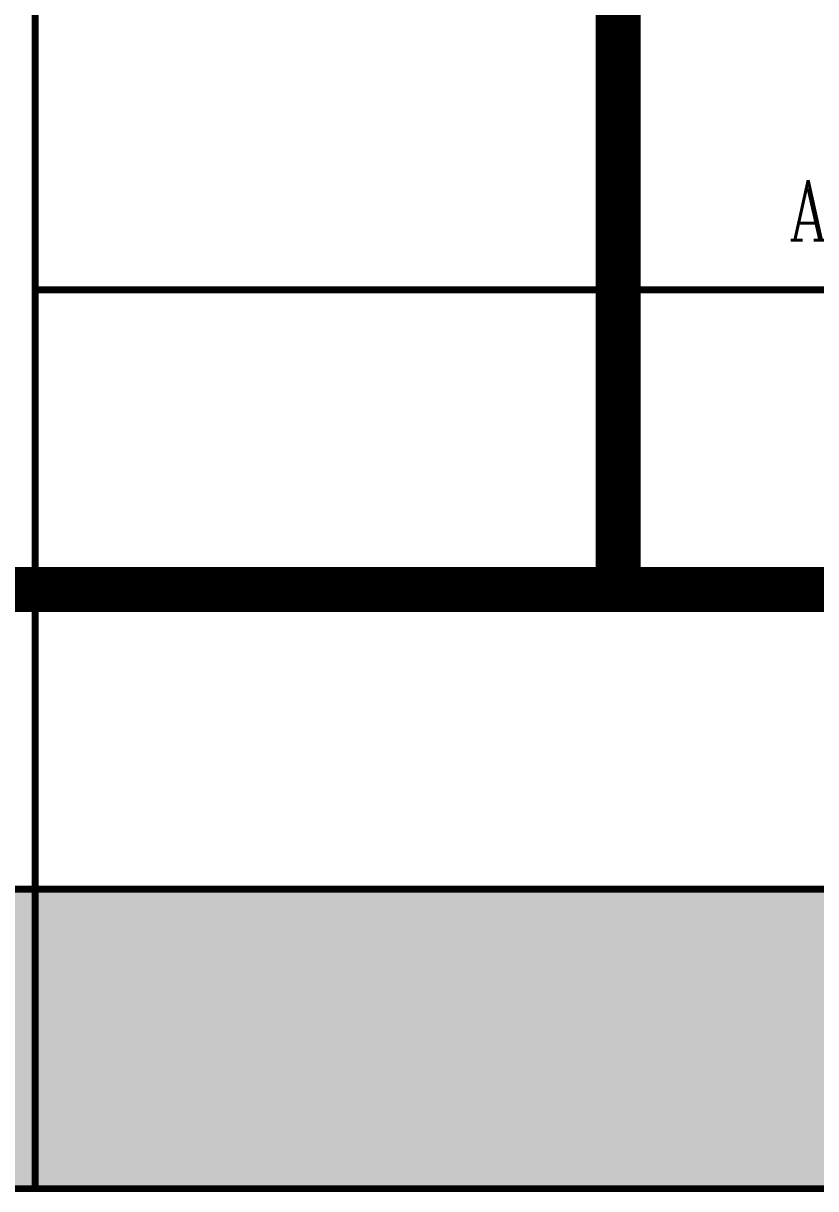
# Model space of a CAD drawing. Header units: millimetres. Extents: x -116965 to 323937, y 291661 to 566926.
# Drawn here: x -47836 to -47571.7, y 304837.4 to 305226.3 of the extents above; entities that cross this region are included whole.
import ezdxf

# ---------------------------------------------------------------- set-up
doc = ezdxf.new("R2010")
doc.units = ezdxf.units.MM
doc.layers.get('0').update_dxf_attribs({"lineweight": 18})
doc.layers.add('C00-00-00', color=7, linetype='Continuous')
doc.layers.add('C34-3A-40', color=7, linetype='Continuous', true_color=0x343a40)
doc.layers.add('C62-64-69', color=7, linetype='Continuous', true_color=0x626469)
doc.styles.add('hw_Block', font='complex.shx', dxfattribs={"width": 0.75})

msp = doc.modelspace()

# ---------------------------------------------------------------- hatches: boundary and pattern name
at = {"layer": 'C34-3A-40'}
h = msp.add_hatch(color=256, dxfattribs=at)
h.dxf.hatch_style = 2
h.paths.add_polyline_path([(-48031.960346, 304937.340052), (-47831.988262, 304937.340052), (-47831.988262, 304837.354008), (-48031.960346, 304837.354008)])
h = msp.add_hatch(color=256, dxfattribs=at)
h.dxf.hatch_style = 2
h.paths.add_polyline_path([(-47831.988262, 304937.340052), (-47132.085971, 304937.340052), (-47132.085971, 304837.354008), (-47831.988262, 304837.354008)])
at = {"layer": 'C62-64-69'}
h = msp.add_hatch(color=256, dxfattribs=at)
h.dxf.hatch_style = 2
h.paths.add_polyline_path([(-47831.988262, 304928.341308), (-47799.992731, 304928.341308), (-47799.992731, 304921.342283), (-47831.988262, 304921.342283)])
h = msp.add_hatch(color=256, dxfattribs=at)
h.dxf.hatch_style = 2
h.paths.add_polyline_path([(-47799.992731, 304928.341308), (-47767.997196, 304928.341308), (-47767.997196, 304921.342283), (-47799.992731, 304921.342283)])
h = msp.add_hatch(color=256, dxfattribs=at)
h.dxf.hatch_style = 2
h.paths.add_polyline_path([(-47799.992731, 304928.341308), (-47767.997196, 304928.341308), (-47767.997196, 304921.342283), (-47799.992731, 304921.342283)])
h = msp.add_hatch(color=256, dxfattribs=at)
h.dxf.hatch_style = 2
h.paths.add_polyline_path([(-47767.997196, 304928.341308), (-47736.001662, 304928.341308), (-47736.001662, 304921.342283), (-47767.997196, 304921.342283)])
h = msp.add_hatch(color=256, dxfattribs=at)
h.dxf.hatch_style = 2
h.paths.add_polyline_path([(-47767.997196, 304928.341308), (-47736.001662, 304928.341308), (-47736.001662, 304921.342283), (-47767.997196, 304921.342283)])
h = msp.add_hatch(color=256, dxfattribs=at)
h.dxf.hatch_style = 2
h.paths.add_polyline_path([(-47736.001662, 304928.341308), (-47704.006131, 304928.341308), (-47704.006131, 304921.342283), (-47736.001662, 304921.342283)])
h = msp.add_hatch(color=256, dxfattribs=at)
h.dxf.hatch_style = 2
h.paths.add_polyline_path([(-47704.006131, 304928.341308), (-47672.010596, 304928.341308), (-47672.010596, 304921.342283), (-47704.006131, 304921.342283)])
h = msp.add_hatch(color=256, dxfattribs=at)
h.dxf.hatch_style = 2
h.paths.add_polyline_path([(-47704.006131, 304928.341308), (-47672.010596, 304928.341308), (-47672.010596, 304921.342283), (-47704.006131, 304921.342283)])
h = msp.add_hatch(color=256, dxfattribs=at)
h.dxf.hatch_style = 2
h.paths.add_polyline_path([(-47672.010596, 304928.341308), (-47640.015062, 304928.341308), (-47640.015062, 304921.342283), (-47672.010596, 304921.342283)])
h = msp.add_hatch(color=256, dxfattribs=at)
h.dxf.hatch_style = 2
h.paths.add_polyline_path([(-47672.010596, 304928.341308), (-47640.015062, 304928.341308), (-47640.015062, 304921.342283), (-47672.010596, 304921.342283)])
h = msp.add_hatch(color=256, dxfattribs=at)
h.dxf.hatch_style = 2
h.paths.add_polyline_path([(-47640.015062, 304928.341308), (-47608.019531, 304928.341308), (-47608.019531, 304921.342283), (-47640.015062, 304921.342283)])
h = msp.add_hatch(color=256, dxfattribs=at)
h.dxf.hatch_style = 2
h.paths.add_polyline_path([(-47640.015062, 304928.341308), (-47608.019531, 304928.341308), (-47608.019531, 304921.342283), (-47640.015062, 304921.342283)])
h = msp.add_hatch(color=256, dxfattribs=at)
h.dxf.hatch_style = 2
h.paths.add_polyline_path([(-47608.019531, 304928.341308), (-47576.023996, 304928.341308), (-47576.023996, 304921.342283), (-47608.019531, 304921.342283)])
h = msp.add_hatch(color=256, dxfattribs=at)
h.dxf.hatch_style = 2
h.paths.add_polyline_path([(-47608.019531, 304928.341308), (-47576.023996, 304928.341308), (-47576.023996, 304921.342283), (-47608.019531, 304921.342283)])
h = msp.add_hatch(color=256, dxfattribs=at)
h.dxf.hatch_style = 2
h.paths.add_polyline_path([(-47576.023996, 304928.341308), (-47544.028462, 304928.341308), (-47544.028462, 304921.342283), (-47576.023996, 304921.342283)])
h = msp.add_hatch(color=256, dxfattribs=at)
h.dxf.hatch_style = 2
h.paths.add_polyline_path([(-47831.988262, 304921.342283), (-47799.992731, 304921.342283), (-47799.992731, 304919.342564), (-47831.988262, 304919.342564)])
h = msp.add_hatch(color=256, dxfattribs=at)
h.dxf.hatch_style = 2
h.paths.add_polyline_path([(-47831.988262, 304919.342564), (-47799.992731, 304919.342564), (-47799.992731, 304912.343539), (-47831.988262, 304912.343539)])
h = msp.add_hatch(color=256, dxfattribs=at)
h.dxf.hatch_style = 2
h.paths.add_polyline_path([(-47799.992731, 304921.342283), (-47767.997196, 304921.342283), (-47767.997196, 304919.342564), (-47799.992731, 304919.342564)])
h = msp.add_hatch(color=256, dxfattribs=at)
h.dxf.hatch_style = 2
h.paths.add_polyline_path([(-47799.992731, 304921.342283), (-47767.997196, 304921.342283), (-47767.997196, 304919.342564), (-47799.992731, 304919.342564)])
h = msp.add_hatch(color=256, dxfattribs=at)
h.dxf.hatch_style = 2
h.paths.add_polyline_path([(-47799.992731, 304919.342564), (-47767.997196, 304919.342564), (-47767.997196, 304912.343539), (-47799.992731, 304912.343539)])
h = msp.add_hatch(color=256, dxfattribs=at)
h.dxf.hatch_style = 2
h.paths.add_polyline_path([(-47799.992731, 304919.342564), (-47767.997196, 304919.342564), (-47767.997196, 304912.343539), (-47799.992731, 304912.343539)])
h = msp.add_hatch(color=256, dxfattribs=at)
h.dxf.hatch_style = 2
h.paths.add_polyline_path([(-47767.997196, 304921.342283), (-47736.001662, 304921.342283), (-47736.001662, 304919.342564), (-47767.997196, 304919.342564)])
h = msp.add_hatch(color=256, dxfattribs=at)
h.dxf.hatch_style = 2
h.paths.add_polyline_path([(-47767.997196, 304921.342283), (-47736.001662, 304921.342283), (-47736.001662, 304919.342564), (-47767.997196, 304919.342564)])
h = msp.add_hatch(color=256, dxfattribs=at)
h.dxf.hatch_style = 2
h.paths.add_polyline_path([(-47767.997196, 304919.342564), (-47736.001662, 304919.342564), (-47736.001662, 304912.343539), (-47767.997196, 304912.343539)])
h = msp.add_hatch(color=256, dxfattribs=at)
h.dxf.hatch_style = 2
h.paths.add_polyline_path([(-47767.997196, 304919.342564), (-47736.001662, 304919.342564), (-47736.001662, 304912.343539), (-47767.997196, 304912.343539)])
h = msp.add_hatch(color=256, dxfattribs=at)
h.dxf.hatch_style = 2
h.paths.add_polyline_path([(-47736.001662, 304921.342283), (-47704.006131, 304921.342283), (-47704.006131, 304919.342564), (-47736.001662, 304919.342564)])
h = msp.add_hatch(color=256, dxfattribs=at)
h.dxf.hatch_style = 2
h.paths.add_polyline_path([(-47736.001662, 304919.342564), (-47704.006131, 304919.342564), (-47704.006131, 304912.343539), (-47736.001662, 304912.343539)])
h = msp.add_hatch(color=256, dxfattribs=at)
h.dxf.hatch_style = 2
h.paths.add_polyline_path([(-47704.006131, 304921.342283), (-47672.010596, 304921.342283), (-47672.010596, 304919.342564), (-47704.006131, 304919.342564)])
h = msp.add_hatch(color=256, dxfattribs=at)
h.dxf.hatch_style = 2
h.paths.add_polyline_path([(-47704.006131, 304921.342283), (-47672.010596, 304921.342283), (-47672.010596, 304919.342564), (-47704.006131, 304919.342564)])
h = msp.add_hatch(color=256, dxfattribs=at)
h.dxf.hatch_style = 2
h.paths.add_polyline_path([(-47704.006131, 304919.342564), (-47672.010596, 304919.342564), (-47672.010596, 304912.343539), (-47704.006131, 304912.343539)])
h = msp.add_hatch(color=256, dxfattribs=at)
h.dxf.hatch_style = 2
h.paths.add_polyline_path([(-47704.006131, 304919.342564), (-47672.010596, 304919.342564), (-47672.010596, 304912.343539), (-47704.006131, 304912.343539)])
h = msp.add_hatch(color=256, dxfattribs=at)
h.dxf.hatch_style = 2
h.paths.add_polyline_path([(-47672.010596, 304921.342283), (-47640.015062, 304921.342283), (-47640.015062, 304919.342564), (-47672.010596, 304919.342564)])
h = msp.add_hatch(color=256, dxfattribs=at)
h.dxf.hatch_style = 2
h.paths.add_polyline_path([(-47672.010596, 304921.342283), (-47640.015062, 304921.342283), (-47640.015062, 304919.342564), (-47672.010596, 304919.342564)])
h = msp.add_hatch(color=256, dxfattribs=at)
h.dxf.hatch_style = 2
h.paths.add_polyline_path([(-47672.010596, 304919.342564), (-47640.015062, 304919.342564), (-47640.015062, 304912.343539), (-47672.010596, 304912.343539)])
h = msp.add_hatch(color=256, dxfattribs=at)
h.dxf.hatch_style = 2
h.paths.add_polyline_path([(-47672.010596, 304919.342564), (-47640.015062, 304919.342564), (-47640.015062, 304912.343539), (-47672.010596, 304912.343539)])
h = msp.add_hatch(color=256, dxfattribs=at)
h.dxf.hatch_style = 2
h.paths.add_polyline_path([(-47640.015062, 304921.342283), (-47608.019531, 304921.342283), (-47608.019531, 304919.342564), (-47640.015062, 304919.342564)])
h = msp.add_hatch(color=256, dxfattribs=at)
h.dxf.hatch_style = 2
h.paths.add_polyline_path([(-47640.015062, 304921.342283), (-47608.019531, 304921.342283), (-47608.019531, 304919.342564), (-47640.015062, 304919.342564)])
h = msp.add_hatch(color=256, dxfattribs=at)
h.dxf.hatch_style = 2
h.paths.add_polyline_path([(-47640.015062, 304919.342564), (-47608.019531, 304919.342564), (-47608.019531, 304912.343539), (-47640.015062, 304912.343539)])
h = msp.add_hatch(color=256, dxfattribs=at)
h.dxf.hatch_style = 2
h.paths.add_polyline_path([(-47640.015062, 304919.342564), (-47608.019531, 304919.342564), (-47608.019531, 304912.343539), (-47640.015062, 304912.343539)])
h = msp.add_hatch(color=256, dxfattribs=at)
h.dxf.hatch_style = 2
h.paths.add_polyline_path([(-47608.019531, 304921.342283), (-47576.023996, 304921.342283), (-47576.023996, 304919.342564), (-47608.019531, 304919.342564)])
h = msp.add_hatch(color=256, dxfattribs=at)
h.dxf.hatch_style = 2
h.paths.add_polyline_path([(-47608.019531, 304921.342283), (-47576.023996, 304921.342283), (-47576.023996, 304919.342564), (-47608.019531, 304919.342564)])
h = msp.add_hatch(color=256, dxfattribs=at)
h.dxf.hatch_style = 2
h.paths.add_polyline_path([(-47608.019531, 304919.342564), (-47576.023996, 304919.342564), (-47576.023996, 304912.343539), (-47608.019531, 304912.343539)])
h = msp.add_hatch(color=256, dxfattribs=at)
h.dxf.hatch_style = 2
h.paths.add_polyline_path([(-47608.019531, 304919.342564), (-47576.023996, 304919.342564), (-47576.023996, 304912.343539), (-47608.019531, 304912.343539)])
h = msp.add_hatch(color=256, dxfattribs=at)
h.dxf.hatch_style = 2
h.paths.add_polyline_path([(-47576.023996, 304921.342283), (-47544.028462, 304921.342283), (-47544.028462, 304919.342564), (-47576.023996, 304919.342564)])
h = msp.add_hatch(color=256, dxfattribs=at)
h.dxf.hatch_style = 2
h.paths.add_polyline_path([(-47576.023996, 304919.342564), (-47544.028462, 304919.342564), (-47544.028462, 304912.343539), (-47576.023996, 304912.343539)])
h = msp.add_hatch(color=256, dxfattribs=at)
h.dxf.hatch_style = 2
h.paths.add_polyline_path([(-47831.988262, 304912.343539), (-47799.992731, 304912.343539), (-47799.992731, 304910.34382), (-47831.988262, 304910.34382)])
h = msp.add_hatch(color=256, dxfattribs=at)
h.dxf.hatch_style = 2
h.paths.add_polyline_path([(-47831.988262, 304910.34382), (-47799.992731, 304910.34382), (-47799.992731, 304903.344795), (-47831.988262, 304903.344795)])
h = msp.add_hatch(color=256, dxfattribs=at)
h.dxf.hatch_style = 2
h.paths.add_polyline_path([(-47799.992731, 304912.343539), (-47767.997196, 304912.343539), (-47767.997196, 304910.34382), (-47799.992731, 304910.34382)])
h = msp.add_hatch(color=256, dxfattribs=at)
h.dxf.hatch_style = 2
h.paths.add_polyline_path([(-47799.992731, 304912.343539), (-47767.997196, 304912.343539), (-47767.997196, 304910.34382), (-47799.992731, 304910.34382)])
h = msp.add_hatch(color=256, dxfattribs=at)
h.dxf.hatch_style = 2
h.paths.add_polyline_path([(-47799.992731, 304910.34382), (-47767.997196, 304910.34382), (-47767.997196, 304903.344795), (-47799.992731, 304903.344795)])
h = msp.add_hatch(color=256, dxfattribs=at)
h.dxf.hatch_style = 2
h.paths.add_polyline_path([(-47799.992731, 304910.34382), (-47767.997196, 304910.34382), (-47767.997196, 304903.344795), (-47799.992731, 304903.344795)])
h = msp.add_hatch(color=256, dxfattribs=at)
h.dxf.hatch_style = 2
h.paths.add_polyline_path([(-47767.997196, 304912.343539), (-47736.001662, 304912.343539), (-47736.001662, 304910.34382), (-47767.997196, 304910.34382)])
h = msp.add_hatch(color=256, dxfattribs=at)
h.dxf.hatch_style = 2
h.paths.add_polyline_path([(-47767.997196, 304912.343539), (-47736.001662, 304912.343539), (-47736.001662, 304910.34382), (-47767.997196, 304910.34382)])
h = msp.add_hatch(color=256, dxfattribs=at)
h.dxf.hatch_style = 2
h.paths.add_polyline_path([(-47767.997196, 304910.34382), (-47736.001662, 304910.34382), (-47736.001662, 304903.344795), (-47767.997196, 304903.344795)])
h = msp.add_hatch(color=256, dxfattribs=at)
h.dxf.hatch_style = 2
h.paths.add_polyline_path([(-47767.997196, 304910.34382), (-47736.001662, 304910.34382), (-47736.001662, 304903.344795), (-47767.997196, 304903.344795)])
h = msp.add_hatch(color=256, dxfattribs=at)
h.dxf.hatch_style = 2
h.paths.add_polyline_path([(-47736.001662, 304912.343539), (-47704.006131, 304912.343539), (-47704.006131, 304910.34382), (-47736.001662, 304910.34382)])
h = msp.add_hatch(color=256, dxfattribs=at)
h.dxf.hatch_style = 2
h.paths.add_polyline_path([(-47736.001662, 304910.34382), (-47704.006131, 304910.34382), (-47704.006131, 304903.344795), (-47736.001662, 304903.344795)])
h = msp.add_hatch(color=256, dxfattribs=at)
h.dxf.hatch_style = 2
h.paths.add_polyline_path([(-47704.006131, 304912.343539), (-47672.010596, 304912.343539), (-47672.010596, 304910.34382), (-47704.006131, 304910.34382)])
h = msp.add_hatch(color=256, dxfattribs=at)
h.dxf.hatch_style = 2
h.paths.add_polyline_path([(-47704.006131, 304912.343539), (-47672.010596, 304912.343539), (-47672.010596, 304910.34382), (-47704.006131, 304910.34382)])
h = msp.add_hatch(color=256, dxfattribs=at)
h.dxf.hatch_style = 2
h.paths.add_polyline_path([(-47704.006131, 304910.34382), (-47672.010596, 304910.34382), (-47672.010596, 304903.344795), (-47704.006131, 304903.344795)])
h = msp.add_hatch(color=256, dxfattribs=at)
h.dxf.hatch_style = 2
h.paths.add_polyline_path([(-47704.006131, 304910.34382), (-47672.010596, 304910.34382), (-47672.010596, 304903.344795), (-47704.006131, 304903.344795)])
h = msp.add_hatch(color=256, dxfattribs=at)
h.dxf.hatch_style = 2
h.paths.add_polyline_path([(-47672.010596, 304912.343539), (-47640.015062, 304912.343539), (-47640.015062, 304910.34382), (-47672.010596, 304910.34382)])
h = msp.add_hatch(color=256, dxfattribs=at)
h.dxf.hatch_style = 2
h.paths.add_polyline_path([(-47672.010596, 304912.343539), (-47640.015062, 304912.343539), (-47640.015062, 304910.34382), (-47672.010596, 304910.34382)])
h = msp.add_hatch(color=256, dxfattribs=at)
h.dxf.hatch_style = 2
h.paths.add_polyline_path([(-47672.010596, 304910.34382), (-47640.015062, 304910.34382), (-47640.015062, 304903.344795), (-47672.010596, 304903.344795)])
h = msp.add_hatch(color=256, dxfattribs=at)
h.dxf.hatch_style = 2
h.paths.add_polyline_path([(-47672.010596, 304910.34382), (-47640.015062, 304910.34382), (-47640.015062, 304903.344795), (-47672.010596, 304903.344795)])
h = msp.add_hatch(color=256, dxfattribs=at)
h.dxf.hatch_style = 2
h.paths.add_polyline_path([(-47640.015062, 304912.343539), (-47608.019531, 304912.343539), (-47608.019531, 304910.34382), (-47640.015062, 304910.34382)])
h = msp.add_hatch(color=256, dxfattribs=at)
h.dxf.hatch_style = 2
h.paths.add_polyline_path([(-47640.015062, 304912.343539), (-47608.019531, 304912.343539), (-47608.019531, 304910.34382), (-47640.015062, 304910.34382)])
h = msp.add_hatch(color=256, dxfattribs=at)
h.dxf.hatch_style = 2
h.paths.add_polyline_path([(-47640.015062, 304910.34382), (-47608.019531, 304910.34382), (-47608.019531, 304903.344795), (-47640.015062, 304903.344795)])
h = msp.add_hatch(color=256, dxfattribs=at)
h.dxf.hatch_style = 2
h.paths.add_polyline_path([(-47640.015062, 304910.34382), (-47608.019531, 304910.34382), (-47608.019531, 304903.344795), (-47640.015062, 304903.344795)])
h = msp.add_hatch(color=256, dxfattribs=at)
h.dxf.hatch_style = 2
h.paths.add_polyline_path([(-47608.019531, 304912.343539), (-47576.023996, 304912.343539), (-47576.023996, 304910.34382), (-47608.019531, 304910.34382)])
h = msp.add_hatch(color=256, dxfattribs=at)
h.dxf.hatch_style = 2
h.paths.add_polyline_path([(-47608.019531, 304912.343539), (-47576.023996, 304912.343539), (-47576.023996, 304910.34382), (-47608.019531, 304910.34382)])
h = msp.add_hatch(color=256, dxfattribs=at)
h.dxf.hatch_style = 2
h.paths.add_polyline_path([(-47608.019531, 304910.34382), (-47576.023996, 304910.34382), (-47576.023996, 304903.344795), (-47608.019531, 304903.344795)])
h = msp.add_hatch(color=256, dxfattribs=at)
h.dxf.hatch_style = 2
h.paths.add_polyline_path([(-47608.019531, 304910.34382), (-47576.023996, 304910.34382), (-47576.023996, 304903.344795), (-47608.019531, 304903.344795)])
h = msp.add_hatch(color=256, dxfattribs=at)
h.dxf.hatch_style = 2
h.paths.add_polyline_path([(-47576.023996, 304912.343539), (-47544.028462, 304912.343539), (-47544.028462, 304910.34382), (-47576.023996, 304910.34382)])
h = msp.add_hatch(color=256, dxfattribs=at)
h.dxf.hatch_style = 2
h.paths.add_polyline_path([(-47576.023996, 304910.34382), (-47544.028462, 304910.34382), (-47544.028462, 304903.344795), (-47576.023996, 304903.344795)])
h = msp.add_hatch(color=256, dxfattribs=at)
h.dxf.hatch_style = 2
h.paths.add_polyline_path([(-47831.988262, 304903.344795), (-47799.992731, 304903.344795), (-47799.992731, 304901.345077), (-47831.988262, 304901.345077)])
h = msp.add_hatch(color=256, dxfattribs=at)
h.dxf.hatch_style = 2
h.paths.add_polyline_path([(-47799.992731, 304903.344795), (-47767.997196, 304903.344795), (-47767.997196, 304901.345077), (-47799.992731, 304901.345077)])
h = msp.add_hatch(color=256, dxfattribs=at)
h.dxf.hatch_style = 2
h.paths.add_polyline_path([(-47799.992731, 304903.344795), (-47767.997196, 304903.344795), (-47767.997196, 304901.345077), (-47799.992731, 304901.345077)])
h = msp.add_hatch(color=256, dxfattribs=at)
h.dxf.hatch_style = 2
h.paths.add_polyline_path([(-47767.997196, 304903.344795), (-47736.001662, 304903.344795), (-47736.001662, 304901.345077), (-47767.997196, 304901.345077)])
h = msp.add_hatch(color=256, dxfattribs=at)
h.dxf.hatch_style = 2
h.paths.add_polyline_path([(-47767.997196, 304903.344795), (-47736.001662, 304903.344795), (-47736.001662, 304901.345077), (-47767.997196, 304901.345077)])
h = msp.add_hatch(color=256, dxfattribs=at)
h.dxf.hatch_style = 2
h.paths.add_polyline_path([(-47736.001662, 304903.344795), (-47704.006131, 304903.344795), (-47704.006131, 304901.345077), (-47736.001662, 304901.345077)])
h = msp.add_hatch(color=256, dxfattribs=at)
h.dxf.hatch_style = 2
h.paths.add_polyline_path([(-47704.006131, 304903.344795), (-47672.010596, 304903.344795), (-47672.010596, 304901.345077), (-47704.006131, 304901.345077)])
h = msp.add_hatch(color=256, dxfattribs=at)
h.dxf.hatch_style = 2
h.paths.add_polyline_path([(-47704.006131, 304903.344795), (-47672.010596, 304903.344795), (-47672.010596, 304901.345077), (-47704.006131, 304901.345077)])
h = msp.add_hatch(color=256, dxfattribs=at)
h.dxf.hatch_style = 2
h.paths.add_polyline_path([(-47672.010596, 304903.344795), (-47640.015062, 304903.344795), (-47640.015062, 304901.345077), (-47672.010596, 304901.345077)])
h = msp.add_hatch(color=256, dxfattribs=at)
h.dxf.hatch_style = 2
h.paths.add_polyline_path([(-47672.010596, 304903.344795), (-47640.015062, 304903.344795), (-47640.015062, 304901.345077), (-47672.010596, 304901.345077)])
h = msp.add_hatch(color=256, dxfattribs=at)
h.dxf.hatch_style = 2
h.paths.add_polyline_path([(-47640.015062, 304903.344795), (-47608.019531, 304903.344795), (-47608.019531, 304901.345077), (-47640.015062, 304901.345077)])
h = msp.add_hatch(color=256, dxfattribs=at)
h.dxf.hatch_style = 2
h.paths.add_polyline_path([(-47640.015062, 304903.344795), (-47608.019531, 304903.344795), (-47608.019531, 304901.345077), (-47640.015062, 304901.345077)])
h = msp.add_hatch(color=256, dxfattribs=at)
h.dxf.hatch_style = 2
h.paths.add_polyline_path([(-47608.019531, 304903.344795), (-47576.023996, 304903.344795), (-47576.023996, 304901.345077), (-47608.019531, 304901.345077)])
h = msp.add_hatch(color=256, dxfattribs=at)
h.dxf.hatch_style = 2
h.paths.add_polyline_path([(-47608.019531, 304903.344795), (-47576.023996, 304903.344795), (-47576.023996, 304901.345077), (-47608.019531, 304901.345077)])
h = msp.add_hatch(color=256, dxfattribs=at)
h.dxf.hatch_style = 2
h.paths.add_polyline_path([(-47576.023996, 304903.344795), (-47544.028462, 304903.344795), (-47544.028462, 304901.345077), (-47576.023996, 304901.345077)])
h = msp.add_hatch(color=256, dxfattribs=at)
h.dxf.hatch_style = 2
h.paths.add_polyline_path([(-47831.988262, 304901.345077), (-47799.992731, 304901.345077), (-47799.992731, 304894.346051), (-47831.988262, 304894.346051)])
h = msp.add_hatch(color=256, dxfattribs=at)
h.dxf.hatch_style = 2
h.paths.add_polyline_path([(-47799.992731, 304901.345077), (-47767.997196, 304901.345077), (-47767.997196, 304894.346051), (-47799.992731, 304894.346051)])
h = msp.add_hatch(color=256, dxfattribs=at)
h.dxf.hatch_style = 2
h.paths.add_polyline_path([(-47799.992731, 304901.345077), (-47767.997196, 304901.345077), (-47767.997196, 304894.346051), (-47799.992731, 304894.346051)])
h = msp.add_hatch(color=256, dxfattribs=at)
h.dxf.hatch_style = 2
h.paths.add_polyline_path([(-47767.997196, 304901.345077), (-47736.001662, 304901.345077), (-47736.001662, 304894.346051), (-47767.997196, 304894.346051)])
h = msp.add_hatch(color=256, dxfattribs=at)
h.dxf.hatch_style = 2
h.paths.add_polyline_path([(-47767.997196, 304901.345077), (-47736.001662, 304901.345077), (-47736.001662, 304894.346051), (-47767.997196, 304894.346051)])
h = msp.add_hatch(color=256, dxfattribs=at)
h.dxf.hatch_style = 2
h.paths.add_polyline_path([(-47736.001662, 304901.345077), (-47704.006131, 304901.345077), (-47704.006131, 304894.346051), (-47736.001662, 304894.346051)])
h = msp.add_hatch(color=256, dxfattribs=at)
h.dxf.hatch_style = 2
h.paths.add_polyline_path([(-47704.006131, 304901.345077), (-47672.010596, 304901.345077), (-47672.010596, 304894.346051), (-47704.006131, 304894.346051)])
h = msp.add_hatch(color=256, dxfattribs=at)
h.dxf.hatch_style = 2
h.paths.add_polyline_path([(-47704.006131, 304901.345077), (-47672.010596, 304901.345077), (-47672.010596, 304894.346051), (-47704.006131, 304894.346051)])
h = msp.add_hatch(color=256, dxfattribs=at)
h.dxf.hatch_style = 2
h.paths.add_polyline_path([(-47672.010596, 304901.345077), (-47640.015062, 304901.345077), (-47640.015062, 304894.346051), (-47672.010596, 304894.346051)])
h = msp.add_hatch(color=256, dxfattribs=at)
h.dxf.hatch_style = 2
h.paths.add_polyline_path([(-47672.010596, 304901.345077), (-47640.015062, 304901.345077), (-47640.015062, 304894.346051), (-47672.010596, 304894.346051)])
h = msp.add_hatch(color=256, dxfattribs=at)
h.dxf.hatch_style = 2
h.paths.add_polyline_path([(-47640.015062, 304901.345077), (-47608.019531, 304901.345077), (-47608.019531, 304894.346051), (-47640.015062, 304894.346051)])
h = msp.add_hatch(color=256, dxfattribs=at)
h.dxf.hatch_style = 2
h.paths.add_polyline_path([(-47640.015062, 304901.345077), (-47608.019531, 304901.345077), (-47608.019531, 304894.346051), (-47640.015062, 304894.346051)])
h = msp.add_hatch(color=256, dxfattribs=at)
h.dxf.hatch_style = 2
h.paths.add_polyline_path([(-47608.019531, 304901.345077), (-47576.023996, 304901.345077), (-47576.023996, 304894.346051), (-47608.019531, 304894.346051)])
h = msp.add_hatch(color=256, dxfattribs=at)
h.dxf.hatch_style = 2
h.paths.add_polyline_path([(-47608.019531, 304901.345077), (-47576.023996, 304901.345077), (-47576.023996, 304894.346051), (-47608.019531, 304894.346051)])
h = msp.add_hatch(color=256, dxfattribs=at)
h.dxf.hatch_style = 2
h.paths.add_polyline_path([(-47576.023996, 304901.345077), (-47544.028462, 304901.345077), (-47544.028462, 304894.346051), (-47576.023996, 304894.346051)])
h = msp.add_hatch(color=256, dxfattribs=at)
h.dxf.hatch_style = 2
h.paths.add_polyline_path([(-47831.988262, 304894.346051), (-47799.992731, 304894.346051), (-47799.992731, 304892.346333), (-47831.988262, 304892.346333)])
h = msp.add_hatch(color=256, dxfattribs=at)
h.dxf.hatch_style = 2
h.paths.add_polyline_path([(-47831.988262, 304892.346333), (-47799.992731, 304892.346333), (-47799.992731, 304885.347308), (-47831.988262, 304885.347308)])
h = msp.add_hatch(color=256, dxfattribs=at)
h.dxf.hatch_style = 2
h.paths.add_polyline_path([(-47799.992731, 304894.346051), (-47767.997196, 304894.346051), (-47767.997196, 304892.346333), (-47799.992731, 304892.346333)])
h = msp.add_hatch(color=256, dxfattribs=at)
h.dxf.hatch_style = 2
h.paths.add_polyline_path([(-47799.992731, 304894.346051), (-47767.997196, 304894.346051), (-47767.997196, 304892.346333), (-47799.992731, 304892.346333)])
h = msp.add_hatch(color=256, dxfattribs=at)
h.dxf.hatch_style = 2
h.paths.add_polyline_path([(-47799.992731, 304892.346333), (-47767.997196, 304892.346333), (-47767.997196, 304885.347308), (-47799.992731, 304885.347308)])
h = msp.add_hatch(color=256, dxfattribs=at)
h.dxf.hatch_style = 2
h.paths.add_polyline_path([(-47799.992731, 304892.346333), (-47767.997196, 304892.346333), (-47767.997196, 304885.347308), (-47799.992731, 304885.347308)])
h = msp.add_hatch(color=256, dxfattribs=at)
h.dxf.hatch_style = 2
h.paths.add_polyline_path([(-47767.997196, 304894.346051), (-47736.001662, 304894.346051), (-47736.001662, 304892.346333), (-47767.997196, 304892.346333)])
h = msp.add_hatch(color=256, dxfattribs=at)
h.dxf.hatch_style = 2
h.paths.add_polyline_path([(-47767.997196, 304894.346051), (-47736.001662, 304894.346051), (-47736.001662, 304892.346333), (-47767.997196, 304892.346333)])
h = msp.add_hatch(color=256, dxfattribs=at)
h.dxf.hatch_style = 2
h.paths.add_polyline_path([(-47767.997196, 304892.346333), (-47736.001662, 304892.346333), (-47736.001662, 304885.347308), (-47767.997196, 304885.347308)])
h = msp.add_hatch(color=256, dxfattribs=at)
h.dxf.hatch_style = 2
h.paths.add_polyline_path([(-47767.997196, 304892.346333), (-47736.001662, 304892.346333), (-47736.001662, 304885.347308), (-47767.997196, 304885.347308)])
h = msp.add_hatch(color=256, dxfattribs=at)
h.dxf.hatch_style = 2
h.paths.add_polyline_path([(-47736.001662, 304894.346051), (-47704.006131, 304894.346051), (-47704.006131, 304892.346333), (-47736.001662, 304892.346333)])
h = msp.add_hatch(color=256, dxfattribs=at)
h.dxf.hatch_style = 2
h.paths.add_polyline_path([(-47736.001662, 304892.346333), (-47704.006131, 304892.346333), (-47704.006131, 304885.347308), (-47736.001662, 304885.347308)])
h = msp.add_hatch(color=256, dxfattribs=at)
h.dxf.hatch_style = 2
h.paths.add_polyline_path([(-47704.006131, 304894.346051), (-47672.010596, 304894.346051), (-47672.010596, 304892.346333), (-47704.006131, 304892.346333)])
h = msp.add_hatch(color=256, dxfattribs=at)
h.dxf.hatch_style = 2
h.paths.add_polyline_path([(-47704.006131, 304894.346051), (-47672.010596, 304894.346051), (-47672.010596, 304892.346333), (-47704.006131, 304892.346333)])
h = msp.add_hatch(color=256, dxfattribs=at)
h.dxf.hatch_style = 2
h.paths.add_polyline_path([(-47704.006131, 304892.346333), (-47672.010596, 304892.346333), (-47672.010596, 304885.347308), (-47704.006131, 304885.347308)])
h = msp.add_hatch(color=256, dxfattribs=at)
h.dxf.hatch_style = 2
h.paths.add_polyline_path([(-47704.006131, 304892.346333), (-47672.010596, 304892.346333), (-47672.010596, 304885.347308), (-47704.006131, 304885.347308)])
h = msp.add_hatch(color=256, dxfattribs=at)
h.dxf.hatch_style = 2
h.paths.add_polyline_path([(-47672.010596, 304894.346051), (-47640.015062, 304894.346051), (-47640.015062, 304892.346333), (-47672.010596, 304892.346333)])
h = msp.add_hatch(color=256, dxfattribs=at)
h.dxf.hatch_style = 2
h.paths.add_polyline_path([(-47672.010596, 304894.346051), (-47640.015062, 304894.346051), (-47640.015062, 304892.346333), (-47672.010596, 304892.346333)])
h = msp.add_hatch(color=256, dxfattribs=at)
h.dxf.hatch_style = 2
h.paths.add_polyline_path([(-47672.010596, 304892.346333), (-47640.015062, 304892.346333), (-47640.015062, 304885.347308), (-47672.010596, 304885.347308)])
h = msp.add_hatch(color=256, dxfattribs=at)
h.dxf.hatch_style = 2
h.paths.add_polyline_path([(-47672.010596, 304892.346333), (-47640.015062, 304892.346333), (-47640.015062, 304885.347308), (-47672.010596, 304885.347308)])
h = msp.add_hatch(color=256, dxfattribs=at)
h.dxf.hatch_style = 2
h.paths.add_polyline_path([(-47640.015062, 304894.346051), (-47608.019531, 304894.346051), (-47608.019531, 304892.346333), (-47640.015062, 304892.346333)])
h = msp.add_hatch(color=256, dxfattribs=at)
h.dxf.hatch_style = 2
h.paths.add_polyline_path([(-47640.015062, 304894.346051), (-47608.019531, 304894.346051), (-47608.019531, 304892.346333), (-47640.015062, 304892.346333)])
h = msp.add_hatch(color=256, dxfattribs=at)
h.dxf.hatch_style = 2
h.paths.add_polyline_path([(-47640.015062, 304892.346333), (-47608.019531, 304892.346333), (-47608.019531, 304885.347308), (-47640.015062, 304885.347308)])
h = msp.add_hatch(color=256, dxfattribs=at)
h.dxf.hatch_style = 2
h.paths.add_polyline_path([(-47640.015062, 304892.346333), (-47608.019531, 304892.346333), (-47608.019531, 304885.347308), (-47640.015062, 304885.347308)])
h = msp.add_hatch(color=256, dxfattribs=at)
h.dxf.hatch_style = 2
h.paths.add_polyline_path([(-47608.019531, 304894.346051), (-47576.023996, 304894.346051), (-47576.023996, 304892.346333), (-47608.019531, 304892.346333)])
h = msp.add_hatch(color=256, dxfattribs=at)
h.dxf.hatch_style = 2
h.paths.add_polyline_path([(-47608.019531, 304894.346051), (-47576.023996, 304894.346051), (-47576.023996, 304892.346333), (-47608.019531, 304892.346333)])
h = msp.add_hatch(color=256, dxfattribs=at)
h.dxf.hatch_style = 2
h.paths.add_polyline_path([(-47608.019531, 304892.346333), (-47576.023996, 304892.346333), (-47576.023996, 304885.347308), (-47608.019531, 304885.347308)])
h = msp.add_hatch(color=256, dxfattribs=at)
h.dxf.hatch_style = 2
h.paths.add_polyline_path([(-47608.019531, 304892.346333), (-47576.023996, 304892.346333), (-47576.023996, 304885.347308), (-47608.019531, 304885.347308)])
h = msp.add_hatch(color=256, dxfattribs=at)
h.dxf.hatch_style = 2
h.paths.add_polyline_path([(-47576.023996, 304894.346051), (-47544.028462, 304894.346051), (-47544.028462, 304892.346333), (-47576.023996, 304892.346333)])
h = msp.add_hatch(color=256, dxfattribs=at)
h.dxf.hatch_style = 2
h.paths.add_polyline_path([(-47576.023996, 304892.346333), (-47544.028462, 304892.346333), (-47544.028462, 304885.347308), (-47576.023996, 304885.347308)])
h = msp.add_hatch(color=256, dxfattribs=at)
h.dxf.hatch_style = 2
h.paths.add_polyline_path([(-47831.988262, 304885.347308), (-47799.992731, 304885.347308), (-47799.992731, 304883.347589), (-47831.988262, 304883.347589)])
h = msp.add_hatch(color=256, dxfattribs=at)
h.dxf.hatch_style = 2
h.paths.add_polyline_path([(-47799.992731, 304885.347308), (-47767.997196, 304885.347308), (-47767.997196, 304883.347589), (-47799.992731, 304883.347589)])
h = msp.add_hatch(color=256, dxfattribs=at)
h.dxf.hatch_style = 2
h.paths.add_polyline_path([(-47799.992731, 304885.347308), (-47767.997196, 304885.347308), (-47767.997196, 304883.347589), (-47799.992731, 304883.347589)])
h = msp.add_hatch(color=256, dxfattribs=at)
h.dxf.hatch_style = 2
h.paths.add_polyline_path([(-47767.997196, 304885.347308), (-47736.001662, 304885.347308), (-47736.001662, 304883.347589), (-47767.997196, 304883.347589)])
h = msp.add_hatch(color=256, dxfattribs=at)
h.dxf.hatch_style = 2
h.paths.add_polyline_path([(-47767.997196, 304885.347308), (-47736.001662, 304885.347308), (-47736.001662, 304883.347589), (-47767.997196, 304883.347589)])
h = msp.add_hatch(color=256, dxfattribs=at)
h.dxf.hatch_style = 2
h.paths.add_polyline_path([(-47736.001662, 304885.347308), (-47704.006131, 304885.347308), (-47704.006131, 304883.347589), (-47736.001662, 304883.347589)])
h = msp.add_hatch(color=256, dxfattribs=at)
h.dxf.hatch_style = 2
h.paths.add_polyline_path([(-47704.006131, 304885.347308), (-47672.010596, 304885.347308), (-47672.010596, 304883.347589), (-47704.006131, 304883.347589)])
h = msp.add_hatch(color=256, dxfattribs=at)
h.dxf.hatch_style = 2
h.paths.add_polyline_path([(-47704.006131, 304885.347308), (-47672.010596, 304885.347308), (-47672.010596, 304883.347589), (-47704.006131, 304883.347589)])
h = msp.add_hatch(color=256, dxfattribs=at)
h.dxf.hatch_style = 2
h.paths.add_polyline_path([(-47672.010596, 304885.347308), (-47640.015062, 304885.347308), (-47640.015062, 304883.347589), (-47672.010596, 304883.347589)])
h = msp.add_hatch(color=256, dxfattribs=at)
h.dxf.hatch_style = 2
h.paths.add_polyline_path([(-47672.010596, 304885.347308), (-47640.015062, 304885.347308), (-47640.015062, 304883.347589), (-47672.010596, 304883.347589)])
h = msp.add_hatch(color=256, dxfattribs=at)
h.dxf.hatch_style = 2
h.paths.add_polyline_path([(-47640.015062, 304885.347308), (-47608.019531, 304885.347308), (-47608.019531, 304883.347589), (-47640.015062, 304883.347589)])
h = msp.add_hatch(color=256, dxfattribs=at)
h.dxf.hatch_style = 2
h.paths.add_polyline_path([(-47640.015062, 304885.347308), (-47608.019531, 304885.347308), (-47608.019531, 304883.347589), (-47640.015062, 304883.347589)])
h = msp.add_hatch(color=256, dxfattribs=at)
h.dxf.hatch_style = 2
h.paths.add_polyline_path([(-47608.019531, 304885.347308), (-47576.023996, 304885.347308), (-47576.023996, 304883.347589), (-47608.019531, 304883.347589)])
h = msp.add_hatch(color=256, dxfattribs=at)
h.dxf.hatch_style = 2
h.paths.add_polyline_path([(-47608.019531, 304885.347308), (-47576.023996, 304885.347308), (-47576.023996, 304883.347589), (-47608.019531, 304883.347589)])
h = msp.add_hatch(color=256, dxfattribs=at)
h.dxf.hatch_style = 2
h.paths.add_polyline_path([(-47576.023996, 304885.347308), (-47544.028462, 304885.347308), (-47544.028462, 304883.347589), (-47576.023996, 304883.347589)])

# ---------------------------------------------------------------- linework, layer by layer
at = {"color": 1, "lineweight": -3, "ltscale": 5, "const_width": 15}
for points in [[(-47637.568364, 305354.456396), (-47637.568364, 305037.326092)], [(-48731.862637, 305037.326092), (-44132.448887, 305037.326092)]]:
    msp.add_lwpolyline(points, dxfattribs=at)
at = {"layer": 'C00-00-00', "lineweight": 211}
for points in [[(-47831.988262, 307037.046927), (-47132.085971, 307037.046927), (-47132.085971, 304837.354008), (-47831.988262, 304837.354008)], [(-48031.960346, 304937.340052), (-47831.988262, 304937.340052), (-47831.988262, 304837.354008), (-48031.960346, 304837.354008)], [(-47831.988262, 304937.340052), (-47132.085971, 304937.340052), (-47132.085971, 304837.354008), (-47831.988262, 304837.354008)]]:
    msp.add_lwpolyline(points, close=True, dxfattribs=at)
at = {"layer": 'C00-00-00', "lineweight": 100}
for points in [[(-48031.960346, 306937.060883), (-47831.988262, 306937.060883), (-47831.988262, 304937.340052), (-48031.960346, 304937.340052)], [(-47831.988262, 305737.228383), (-47132.085971, 305737.228383), (-47132.085971, 305137.312133), (-47831.988262, 305137.312133)], [(-47831.988262, 305137.312133), (-47132.085971, 305137.312133), (-47132.085971, 304937.340052), (-47831.988262, 304937.340052)]]:
    msp.add_lwpolyline(points, close=True, dxfattribs=at)

# ---------------------------------------------------------------- texts
at = {"color": 2, "insert": (-47473.316626, 305163.921318), "char_height": 20, "attachment_point": 5, "style": 'hw_Block'}
msp.add_mtext_dynamic_manual_height_columns('ACB 4P 1250A 65kA', width=280.32785492, gutter_width=12.5, heights=[0], dxfattribs=at)

doc.saveas('drawing.dxf')
